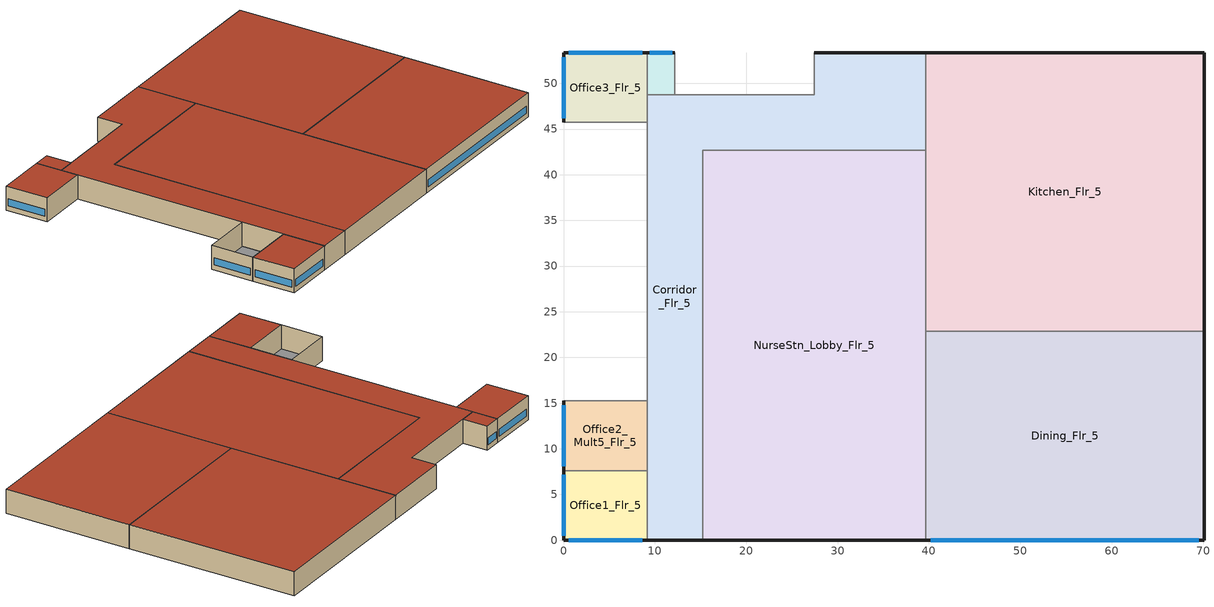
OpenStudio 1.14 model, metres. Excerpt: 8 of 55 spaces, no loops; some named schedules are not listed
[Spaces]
Corridor_Flr_5
 floor adiabatic (Floor Adiabatic construction): 39.62,53.34 39.62,42.67 15.24,42.67 15.24,0 9.14,0 9.14,48.77 27.43,48.77 27.43,53.34 z17.07
 wall outside: 9.14,0 15.24,0 / 39.62,53.34 27.43,53.34 z17.07:21.34
 wall to Kitchen_Flr_5: 39.62,42.67 39.62,53.34 z17.07:21.34
 wall adiabatic (Wall Adiabatic construction): 27.43,53.34 27.43,48.77 9.14,48.77 9.14,0 z17.07:21.34
 wall to NurseStn_Lobby_Flr_5: 15.24,0 15.24,42.67 39.62,42.67 z17.07:21.34
 roof outside: 15.24,0 15.24,42.67 39.62,42.67 39.62,53.34 27.43,53.34 27.43,48.77 9.14,48.77 9.14,0 z21.34
Kitchen_Flr_5
 floor adiabatic (Floor Adiabatic construction): 70.1,53.34 70.1,22.86 39.62,22.86 39.62,53.34 z17.07
 wall outside: 70.1,22.86 70.1,53.34 39.62,53.34 z17.07:21.34
 wall to NurseStn_Lobby_Flr_5: 39.62,42.67 39.62,22.86 z17.07:21.34
 wall to Dining_Flr_5: 39.62,22.86 70.1,22.86 z17.07:21.34
 roof outside: 70.1,22.86 70.1,53.34 39.62,53.34 39.62,22.86 z21.34
NurseStn_Lobby_Flr_5
 floor adiabatic (Floor Adiabatic construction): 39.62,42.67 39.62,0 15.24,0 15.24,42.67 z17.07
 wall outside: 15.24,0 39.62,0 z17.07:21.34
 wall to Dining_Flr_5: 39.62,0 39.62,22.86 z17.07:21.34
 roof outside: 39.62,0 39.62,42.67 15.24,42.67 15.24,0 z21.34
Office1_Flr_5
 floor adiabatic (Floor Adiabatic construction): 9.14,7.62 9.14,0 0,0 0,7.62 z17.07
 wall outside: 0,7.62 0,0 9.14,0 z17.07:21.34
 wall to Office2_Mult5_Flr_5: 9.14,7.62 0,7.62 z17.07:21.34
 wall adiabatic (Wall Adiabatic construction): 9.14,0 9.14,7.62 z17.07:21.34
 window: 0,7.16 0,0.46 / 0.55,0 8.6,0 z17.98:19.2
 roof outside: 9.14,0 9.14,7.62 0,7.62 0,0 z21.34
Office4_Mult6_Flr_5
 floor adiabatic (Floor Adiabatic construction): 12.19,53.34 12.19,48.77 9.14,48.77 9.14,53.34 z17.07
 wall outside: 12.19,53.34 9.14,53.34 z17.07:21.34
 wall adiabatic (Wall Adiabatic construction): 9.14,53.34 9.14,48.77 12.19,48.77 12.19,53.34 z17.07:21.34
 window: 11.88,53.34 9.45,53.34 z17.98:19.2
 roof outside: 12.19,48.77 12.19,53.34 9.14,53.34 9.14,48.77 z21.34
Office3_Flr_5
 floor adiabatic (Floor Adiabatic construction): 9.14,53.34 9.14,45.72 0,45.72 0,53.34 z17.07
 wall outside: 9.14,53.34 0,53.34 0,45.72 z17.07:21.34
 wall adiabatic (Wall Adiabatic construction): 0,45.72 9.14,45.72 9.14,53.34 z17.07:21.34
 window: 0,52.88 0,46.18 / 8.6,53.34 0.55,53.34 z17.98:19.2
 roof outside: 9.14,45.72 9.14,53.34 0,53.34 0,45.72 z21.34
Office2_Mult5_Flr_5
 floor adiabatic (Floor Adiabatic construction): 9.14,15.24 9.14,7.62 0,7.62 0,15.24 z17.07
 wall outside: 0,15.24 0,7.62 z17.07:21.34
 wall adiabatic (Wall Adiabatic construction): 9.14,7.62 9.14,15.24 0,15.24 z17.07:21.34
 window: 0,14.78 0,8.08 z17.98:19.2
Dining_Flr_5
 floor adiabatic (Floor Adiabatic construction): 70.1,22.86 70.1,0 39.62,0 39.62,22.86 z17.07
 wall outside: 39.62,0 70.1,0 70.1,22.86 z17.07:21.34
 window: 40.2,0 69.53,0 z17.98:19.2
 roof outside: 70.1,0 70.1,22.86 39.62,22.86 39.62,0 z21.34
[ClimateZones]
Climate Zone Institution Name 1=ASHRAE; Climate Zone Document Name 1=ANSI/ASHRAE Standard 169; Climate Zone Document Year 1=2006; Climate Zone Value 1=3C; Climate Zone Institution Name 2=CEC; Climate Zone Document Name 2=California Climate Zone Descriptions; Climate Zone Document Year 2=1995
[Building]
90.1-2013-Hospital-ASHRAE 169-3C created: 2018-06-09 02:10:16 -0700: Default Construction Set=90.1-2013 - Hospital - ASHRAE 169-3C; Standards Building Type=Hospital
[Site]
San Francisco Intl Ap_CA_USA: Latitude {deg}=37.62; Longitude {deg}=-122.4; Time Zone {hr}=-8; Elevation {m}=2; Terrain=City
[Site:GroundTemperature:BuildingSurface]
19.527, 19.502, 19.536, 19.598, 20.002, 21.64, 22.225, 22.375, 21.449, 20.121, 19.802, 19.633
[Site:WaterMainsTemperature]
Calculation Method=Correlation; Annual Average Outdoor Air Temperature {C}=13.7833; Maximum Difference In Monthly Average Outdoor Air Temperatures {deltaC}=7.1
[SizingPeriod:DesignDay] Barometric Pressure {Pa}=101301; Sky Clearness=0; Rain Indicator=0; Snow Indicator=0; Day of Month=21; Daylight Saving Time Indicator=0; Humidity Indicating Type=Wetbulb; Dry-Bulb Temperature Range Modifier Type=DefaultMultipliers
Name | Maximum Dry-Bulb Temperature {C} | Daily Dry-Bulb Temperature Range {deltaC} | Humidity Indicating Conditions at Maximum Dry-Bulb | Wind Speed {m/s} | Wind Direction {deg} | Month | Day Type | Solar Model Indicator | ASHRAE Taub | ASHRAE Taud
San Francisco Intl Ap Ann Htg 99.6% Condns DB | 3.8 | 0 | 3.8 | 2.2 | 150 | 1 | WinterDesignDay | ASHRAEClearSky
San Francisco Intl Ap Ann Clg .4% Condns DB=>MWB | 28.3 | 8.5 | 17.2 | 5.9 | 310 | 8 | SummerDesignDay | ASHRAETau | 0.365 | 2.435
[Material:NoMass] Thermal Absorptance=0.9; Solar Absorptance=0.7
Name | Roughness | Thermal Resistance {m2-K/W} | Visible Absorptance
CP02 CARPET PAD | VeryRough | 0.21648 | 0.8
Nonres_Floor_Insulation | MediumSmooth | 2.88292 | 0.7
Typical Insulation R-10.94 | Smooth | 1.92744 | 0.7
Typical Carpet Pad | Smooth | 0.21648 | 0.8
Typical Insulation R-5.74 | Smooth | 1.01115 | 0.7
Typical Insulation R-24.52 | Smooth | 4.31889 | 0.7
Typical Insulation R-0.58 | Smooth | 0.101875 | 0.7
Typical Insulation R-1.15 | Smooth | 0.202527 | 0.7
[Material]
Name | Roughness | Thickness {m} | Conductivity {W/m-K} | Density {kg/m3} | Specific Heat {J/kg-K} | Thermal Absorptance | Solar Absorptance | Visible Absorptance
100mm Normalweight concrete floor | MediumSmooth | 0.1016 | 2.31 | 2322 | 832
G01 13mm gypsum board | Smooth | 0.0127 | 0.16 | 800 | 1090 | 0.9 | 0.7 | 0.5
4 in. Normalweight Concrete Floor | MediumRough | 0.1016 | 2.31 | 2322 | 832 | 0.9 | 0.7 | 0.7
1IN Stucco | Smooth | 0.0253 | 0.6918 | 1858 | 837 | 0.9 | 0.7 | 0.92
8IN CONCRETE HW RefBldg | Rough | 0.2032 | 1.311 | 2240 | 836.8 | 0.9 | 0.7 | 0.7
1/2IN Gypsum | Smooth | 0.0127 | 0.16 | 784.9 | 830 | 0.9 | 0.4 | 0.4
Roof Membrane - Highly Reflective | VeryRough | 0.0095 | 0.16 | 1121.29 | 1460 | 0.75 | 0.45 | 0.7
Metal Roof Surface; F08 Metal surface | Smooth | 0.0008 | 45.28 | 7824 | 500 | 0.9 | 0.7 | 0.7
8 in. Normalweight Concrete Floor | MediumRough | 0.2032 | 2.31 | 2322 | 832 | 0.9 | 0.7 | 0.7
8 in. Concrete Block Basement Wall | MediumRough | 0.2032 | 1.326 | 1842 | 912 | 0.9 | 0.7 | 0.7
G05 25mm wood | MediumSmooth | 0.0254 | 0.15 | 608 | 1630 | 0.9 | 0.5 | 0.5
Std Wood 6inch | MediumSmooth | 0.15 | 0.12 | 540 | 1210 | 0.9 | 0.7 | 0.7
[Construction]
Floor Adiabatic construction: CP02 CARPET PAD, 100mm Normalweight concrete floor, Nonres_Floor_Insulation
Wall Adiabatic construction; Typical Interior Wall: G01 13mm gypsum board, G01 13mm gypsum board
Typical Insulated Exterior Mass Floor R-13.51: Typical Insulation R-10.94, 4 in. Normalweight Concrete Floor, Typical Carpet Pad
Typical Insulated Exterior Mass Wall R-8.13: 1IN Stucco, 8IN CONCRETE HW RefBldg, Typical Insulation R-5.74, 1/2IN Gypsum
Typical IEAD Roof - Highly Reflective R-25.64: Roof Membrane - Highly Reflective, Typical Insulation R-24.52, Metal Roof Surface
Typical Interior Floor: 100mm Normalweight concrete floor, CP02 CARPET PAD
Typical Interior Ceiling: CP02 CARPET PAD, 100mm Normalweight concrete floor
Typical Insulated Carpeted 8in Slab Floor: 8 in. Normalweight Concrete Floor, Typical Carpet Pad
Typical Insulated Basement Mass Wall: 8 in. Concrete Block Basement Wall
U 0.55 SHGC 0.25: Glass_2175_LayerAvg, Gap_1_W_0_0032, Glass_2022F_LayerAvg
Typical Insulated Metal Door R-1.43: F08 Metal surface, Typical Insulation R-0.58
Typical Overhead Door R-2.0: Typical Insulation R-1.15
Window_U_0.55_SHGC_0.35_Skylight_Frame_Width_0.709_in: Glass_2052_LayerAvg, Gap_1_W_0_0038, Glass_2027F_LayerAvg
Typical Interior Window: Clear 3mm
Typical Interior Door; Typical Interior Partition: G05 25mm wood
InteriorFurnishings: Std Wood 6inch
[DefaultConstructionSet]
90.1-2013 - Hospital - ASHRAE 169-3C: Default Exterior Surface Constructions=Default Surface Constructions 1; Default Interior Surface Constructions=Default Surface Constructions 2; Default Ground Contact Surface Constructions=Default Surface Constructions 3; Default Exterior SubSurface Constructions=Default Sub Surface Constructions 1; Default Interior SubSurface Constructions=Default Sub Surface Constructions 2; Interior Partition Construction=Typical Interior Partition
[DefaultSurfaceConstructions]
Name | Floor Construction | Wall Construction | Roof Ceiling Construction
Default Surface Constructions 1 | Typical Insulated Exterior Mass Floor R-13.51 | Typical Insulated Exterior Mass Wall R-8.13 | Typical IEAD Roof - Highly Reflective R-25.64
Default Surface Constructions 2 | Typical Interior Floor | Typical Interior Wall | Typical Interior Ceiling
Default Surface Constructions 3 | Typical Insulated Carpeted 8in Slab Floor | Typical Insulated Basement Mass Wall
[DefaultSubSurfaceConstructions]
Name | Fixed Window Construction | Operable Window Construction | Door Construction | Overhead Door Construction | Skylight Construction | Tubular Daylight Dome Construction | Tubular Daylight Diffuser Construction
Default Sub Surface Constructions 1 | U 0.55 SHGC 0.25 | U 0.55 SHGC 0.25 | Typical Insulated Metal Door R-1.43 | Typical Overhead Door R-2.0 | Window_U_0.55_SHGC_0.35_Skylight_Frame_Width_0.709_in | Typical Interior Window | Typical Interior Window
Default Sub Surface Constructions 2 | Typical Interior Window | Typical Interior Window | Typical Interior Door
[WindowMaterial:Glazing] Optical Data Type=SpectralAverage; Infrared Transmittance at Normal Incidence=0; Back Side Infrared Hemispherical Emissivity=0.84; Dirt Correction Factor for Solar and Visible Transmittance=1; Solar Diffusing=No
Name | Thickness {m} | Solar Transmittance at Normal Incidence | Front Side Solar Reflectance at Normal Incidence | Back Side Solar Reflectance at Normal Incidence | Visible Transmittance at Normal Incidence | Front Side Visible Reflectance at Normal Incidence | Back Side Visible Reflectance at Normal Incidence | Front Side Infrared Hemispherical Emissivity | Conductivity {W/m-K}
Glass_2175_LayerAvg | 0.0086 | 0.167758 | 0.217606 | 0.437978 | 0.416044 | 0.078729 | 0.10654 | 0.84 | 1
Glass_2022F_LayerAvg | 0.0039 | 0.355897 | 0.394095 | 0.265645 | 0.677694 | 0.042734 | 0.05547 | 0.046 | 1
Glass_2052_LayerAvg | 0.00837 | 0.507767 | 0.054228 | 0.0544931 | 0.586833 | 0.05805 | 0.058397 | 0.84 | 1
Glass_2027F_LayerAvg | 0.004 | 0.369744 | 0.470069 | 0.340935 | 0.765222 | 0.0546 | 0.073741 | 0.03675 | 1
Clear 3mm | 0.003 | 0.837 | 0.075 | 0.075 | 0.898 | 0.081 | 0.081 | 0.84 | 0.9
[WindowMaterial:Gas] Gas Type=Air
Name | Thickness {m}
Gap_1_W_0_0032 | 0.0032
Gap_1_W_0_0038 | 0.0038
[Space] Building Story=Building Story 6; Part of Total Floor Area=Yes
Name | Space Type | Thermal Zone
Office1_Flr_5 | Hospital HospitalOfficeFlr5 | Office1_Flr_5 ZN
Corridor_Flr_5 | Hospital Corridor | Corridor_Flr_5 ZN
Kitchen_Flr_5 | Hospital Kitchen | Kitchen_Flr_5 ZN
Office3_Flr_5 | Hospital HospitalOfficeFlr5 | Office3_Flr_5 ZN
Office2_Mult5_Flr_5 | Hospital HospitalOfficeFlr5 | Office2_Mult5_Flr_5 ZN
NurseStn_Lobby_Flr_5 | Hospital NurseStn | NurseStn_Lobby_Flr_5 ZN
Office4_Mult6_Flr_5 | Hospital HospitalOfficeFlr5 | Office4_Mult6_Flr_5 ZN
Dining_Flr_5 | Hospital Dining | Dining_Flr_5 ZN
[SpaceType] Standards Building Type=Hospital
Name | Default Schedule Set | Design Specification Outdoor Air Object | Standards Space Type
Hospital Corridor | Hospital Corridor Schedule Set | Hospital Corridor Ventilation | Corridor
Hospital Dining | Hospital Dining Schedule Set | Hospital Dining Ventilation | Dining
Hospital Kitchen | Hospital Kitchen Schedule Set | Hospital Kitchen Ventilation | Kitchen
Hospital NurseStn | Hospital NurseStn Schedule Set | Hospital NurseStn Ventilation | NurseStn
Hospital HospitalOfficeFlr5 | Hospital HospitalOfficeFlr5 Schedule Set | Hospital HospitalOfficeFlr5 Ventilation | HospitalOfficeFlr5
[People:Definition] Number of People Calculation Method=People/Area; Fraction Radiant=0.3
Name | People per Space Floor Area {person/m2}
Hospital Corridor People Definition | 0.0107639
Hospital Dining People Definition | 0.107639
Hospital HospitalOfficeFlr5 People Definition | 0.0752397
Hospital Kitchen People Definition | 0.0538196
Hospital NurseStn People Definition | 0.0143483
[People] Work Efficiency Schedule=Work Efficiency Schedule; Clothing Insulation Schedule=Clothing Schedule; Air Velocity Schedule=Air Velocity Schedule
Name | People Definition | Space or SpaceType
Hospital Corridor People | Hospital Corridor People Definition | Hospital Corridor
Hospital Dining People | Hospital Dining People Definition | Hospital Dining
Hospital HospitalOfficeFlr5 People | Hospital HospitalOfficeFlr5 People Definition | Hospital HospitalOfficeFlr5
Hospital Kitchen People | Hospital Kitchen People Definition | Hospital Kitchen
Hospital NurseStn People | Hospital NurseStn People Definition | Hospital NurseStn
[Lights:Definition] Design Level Calculation Method=Watts/Area; Fraction Radiant=0.7; Fraction Visible=0.2
Name | Watts per Space Floor Area {W/m2}
Hospital Corridor Lights Definition | 10.6563
Hospital Dining Lights Definition | 6.99654
Hospital HospitalOfficeFlr5 Lights Definition | 8.82641
Hospital Kitchen Lights Definition | 13.0243
Hospital NurseStn Lights Definition | 8.86946
[Lights] Fraction Replaceable=1
Name | Lights Definition | Space or SpaceType
Hospital Corridor Lights | Hospital Corridor Lights Definition | Hospital Corridor
Hospital Dining Lights | Hospital Dining Lights Definition | Hospital Dining
Hospital HospitalOfficeFlr5 Lights | Hospital HospitalOfficeFlr5 Lights Definition | Hospital HospitalOfficeFlr5
Hospital Kitchen Lights | Hospital Kitchen Lights Definition | Hospital Kitchen
Hospital NurseStn Lights | Hospital NurseStn Lights Definition | Hospital NurseStn
[ElectricEquipment:Definition]
Name | Design Level Calculation Method | Watts per Space Floor Area {W/m2} | Fraction Radiant | Design Level {W} | Fraction Latent | Fraction Lost
Hospital Dining Elec Equip Definition; Hospital HospitalOfficeFlr5 Elec Equip Definition | Watts/Area | 10.7639 | 0.5
Hospital Kitchen Elec Equip Definition | Watts/Area | 80.7293 | 0.5
Hospital NurseStn Elec Equip Definition | Watts/Area | 11.1945 | 0.5
Kitchen Electric Equipment Definition1 | EquipmentLevel |  | 0.25 | 915 | 0 | 0
Kitchen Electric Equipment Definition2 | EquipmentLevel |  | 0.25 | 855 | 0 | 0
[ElectricEquipment]
Name | Electric Equipment Definition | Space or SpaceType | Schedule
Hospital Dining Elec Equip | Hospital Dining Elec Equip Definition | Hospital Dining
Hospital HospitalOfficeFlr5 Elec Equip | Hospital HospitalOfficeFlr5 Elec Equip Definition | Hospital HospitalOfficeFlr5
Hospital Kitchen Elec Equip | Hospital Kitchen Elec Equip Definition | Hospital Kitchen
Hospital NurseStn Elec Equip | Hospital NurseStn Elec Equip Definition | Hospital NurseStn
Kitchen_Reach-in-Freezer | Kitchen Electric Equipment Definition1 | Hospital Kitchen | Hospital ALWAYS_ON
Kitchen_Reach-in-Refrigerator | Kitchen Electric Equipment Definition2 | Hospital Kitchen | Hospital ALWAYS_ON
[DesignSpecification:OutdoorAir] Outdoor Air Method=Sum; Outdoor Air Flow per Person {m3/s-person}=0; Outdoor Air Flow Rate {m3/s}=0; Outdoor Air Flow Air Changes per Hour {1/hr}=0
Name | Outdoor Air Flow per Floor Area {m3/s-m2}
Hospital Corridor Ventilation | 0.0003048
Hospital Dining Ventilation | 0.0012954
Hospital HospitalOfficeFlr5 Ventilation | 0.000482346
Hospital Kitchen Ventilation | 0.00365758
Hospital NurseStn Ventilation | 0.000338658
[DefaultScheduleSet] People Activity Level Schedule=Hospital ACTIVITY_SCH; Infiltration Schedule=Hospital INFIL_SCH_PNNL
Name | Number of People Schedule | Lighting Schedule | Electric Equipment Schedule | Gas Equipment Schedule
Hospital Corridor Schedule Set | Hospital BLDG_OCC_EXTD_SCH | Hospital BLDG_LIGHT_CORRIDOR_SCH | Hospital BLDG_EQUIP_SCH
Hospital Dining Schedule Set | Hospital BLDG_OCC_EXTD_SCH | Hospital BLDG_LIGHT_SCH | Hospital BLDG_EQUIP_EXTD_SCH
Hospital HospitalOfficeFlr5 Schedule Set | Hospital BLDG_OCC_SCH | Hospital BLDG_LIGHT_OFFICE_SCH | Hospital BLDG_EQUIP_SCH
Hospital Kitchen Schedule Set | Hospital BLDG_OCC_EXTD_SCH | Hospital BLDG_LIGHT_SCH | Hospital BLDG_EQUIP_EXTD_SCH | Hospital BLDG_EQUIP_EXTD_SCH
Hospital NurseStn Schedule Set | Hospital BLDG_OCC_EXTD_SCH | Hospital BLDG_LIGHT_NURSEFLR234_SCH | Hospital BLDG_EQUIP_EXTD_SCH
[ThermostatSetpoint:DualSetpoint] Heating Setpoint Temperature Schedule=Hospital HTGSETP_SCH; Cooling Setpoint Temperature Schedule=Hospital CLGSETP_SCH
Hospital Kitchen Thermostat 1; Hospital Dining Thermostat 1; Hospital NurseStn Thermostat 3; Hospital HospitalOfficeFlr5 Thermostat 1; Hospital Corridor Thermostat 5; Hospital HospitalOfficeFlr5 Thermostat 2; Hospital HospitalOfficeFlr5 Thermostat 3; Hospital HospitalOfficeFlr5 Thermostat 4
[GasEquipment:Definition]
Hospital Kitchen Gas Equip Definition: Design Level Calculation Method=Watts/Area; Watts per Space Floor Area {W/m2}=161.389; Fraction Radiant=0.5
[GasEquipment]
Hospital Kitchen Gas Equip: Gas Equipment Definition=Hospital Kitchen Gas Equip Definition; Space or SpaceType=Hospital Kitchen
[SpaceInfiltration:DesignFlowRate] Schedule=Hospital INFIL_SCH_PNNL; Design Flow Rate Calculation Method=Flow/ExteriorArea; Constant Term Coefficient=0; Temperature Term Coefficient=0; Velocity Term Coefficient=0.224; Velocity Squared Term Coefficient=0
Name | Space or SpaceType | Flow per Exterior Surface Area {m3/s-m2}
Corridor_Flr_5 Infiltration | Corridor_Flr_5 | 7.66904e-05
Dining_Flr_5 Infiltration | Dining_Flr_5 | 0.000140274
Kitchen_Flr_5 Infiltration | Kitchen_Flr_5 | 0.000124619
NurseStn_Lobby_Flr_5 Infiltration | NurseStn_Lobby_Flr_5 | 5.17915e-05
Office1_Flr_5 Infiltration | Office1_Flr_5 | 0.00028855
Office2_Mult5_Flr_5 Infiltration | Office2_Mult5_Flr_5 | 0.000569253
Office3_Flr_5 Infiltration | Office3_Flr_5 | 0.000288571
Office4_Mult6_Flr_5 Infiltration | Office4_Mult6_Flr_5 | 0.000275003
[InternalMass:Definition]
Internal Mass Definition 1: Construction=InteriorFurnishings; Design Level Calculation Method=SurfaceArea/Area; Surface Area per Space Floor Area=2
[InternalMass] Internal Mass Definition=Internal Mass Definition 1
Name | Space or SpaceType
Dining_Flr_5 Mass | Dining_Flr_5
NurseStn_Lobby_Flr_5 Mass | NurseStn_Lobby_Flr_5
Office1_Flr_5 Mass | Office1_Flr_5
Office2_Mult5_Flr_5 Mass | Office2_Mult5_Flr_5
Office3_Flr_5 Mass | Office3_Flr_5
Office4_Mult6_Flr_5 Mass | Office4_Mult6_Flr_5
Corridor_Flr_5 Mass | Corridor_Flr_5
Kitchen_Flr_5 Mass; Kitchen_Flr_5 Mass 1; Kitchen_Flr_5 Mass 2; Kitchen_Flr_5 Mass 3 | Kitchen_Flr_5
[ThermalZone] Use Ideal Air Loads=No
Kitchen_Flr_5 ZN: Thermostat=Hospital Kitchen Thermostat 1
Dining_Flr_5 ZN: Thermostat=Hospital Dining Thermostat 1
NurseStn_Lobby_Flr_5 ZN: Thermostat=Hospital NurseStn Thermostat 3
Office1_Flr_5 ZN: Thermostat=Hospital HospitalOfficeFlr5 Thermostat 1; Primary Daylighting Control=Office1_Flr_5 Daylt Sensor 1; Fraction of Zone Controlled by Primary Daylighting Control=0.447083; Secondary Daylighting Control=Office1_Flr_5 Daylt Sensor 2; Fraction of Zone Controlled by Secondary Daylighting Control=0.317037
Corridor_Flr_5 ZN: Thermostat=Hospital Corridor Thermostat 5
Office4_Mult6_Flr_5 ZN: Thermostat=Hospital HospitalOfficeFlr5 Thermostat 2; Multiplier=6
Office2_Mult5_Flr_5 ZN: Thermostat=Hospital HospitalOfficeFlr5 Thermostat 3; Multiplier=5
Office3_Flr_5 ZN: Thermostat=Hospital HospitalOfficeFlr5 Thermostat 4; Primary Daylighting Control=Office3_Flr_5 Daylt Sensor 1; Fraction of Zone Controlled by Primary Daylighting Control=0.447139; Secondary Daylighting Control=Office3_Flr_5 Daylt Sensor 2; Fraction of Zone Controlled by Secondary Daylighting Control=0.317059
[Exterior:Lights:Definition]
Name | Design Level {W}
NonDimming Exterior Lights Def | 13088
Fuel equipment 1 Def | 162963
Fuel equipment 2 Def | 501
[Exterior:Lights]
Name | Exterior Lights Definition | Schedule | Control Option
NonDimming Exterior Lights Def | NonDimming Exterior Lights Def | Hospital Exterior_Lgt_ALWAYS_ON | AstronomicalClock
Fuel equipment 1 | Fuel equipment 1 Def | Hospital BLDG_ELEVATORS | ScheduleNameOnly
Fuel equipment 2 | Fuel equipment 2 Def | Hospital ELEV_LIGHT_FAN_SCH_ADD_DF | ScheduleNameOnly
[BuildingStory]
Building Story 6: Nominal Z Coordinate {m}=17.0732
[EnergyManagementSystem:Program]
VAV1OptimumStartProg0: IF DaylightSavings==0 && DayOfWeek>1 && Hour==5 && OAT_1<23.9 && OAT_1>1.7; SET VAV1ClgSch0 = 29.4; SET VAV1HtgSch0 = 15.6; ELSEIF DaylightSavings==0 && DayOfWeek==1 && Hour==7 && OAT_1<23.9 && OAT_1>1.7; SET VAV1ClgSch0 = 29.4; SET VAV1HtgSch0 = 15.6; ELSEIF DaylightSavings==1 && DayOfWeek>1 && Hour==4 && OAT_1<23.9 && OAT_1>1.7; SET VAV1ClgSch0 = 29.4; SET VAV1HtgSch0 = 15.6; ELSEIF DaylightSavings==1 && DayOfWeek==1 && Hour==6 && OAT_1<23.9 && OAT_1>1.7; SET VAV1ClgSch0 = 29.4; SET VAV1HtgSch0 = 15.6; ELSE; SET VAV1ClgSch0 = NULL; SET VAV1HtgSch0 = NULL; ENDIF
VAV2OptimumStartProg0: IF DaylightSavings==0 && DayOfWeek>1 && Hour==5 && OAT_2<23.9 && OAT_2>1.7; SET VAV2ClgSch0 = 29.4; SET VAV2HtgSch0 = 15.6; ELSEIF DaylightSavings==0 && DayOfWeek==1 && Hour==7 && OAT_2<23.9 && OAT_2>1.7; SET VAV2ClgSch0 = 29.4; SET VAV2HtgSch0 = 15.6; ELSEIF DaylightSavings==1 && DayOfWeek>1 && Hour==4 && OAT_2<23.9 && OAT_2>1.7; SET VAV2ClgSch0 = 29.4; SET VAV2HtgSch0 = 15.6; ELSEIF DaylightSavings==1 && DayOfWeek==1 && Hour==6 && OAT_2<23.9 && OAT_2>1.7; SET VAV2ClgSch0 = 29.4; SET VAV2HtgSch0 = 15.6; ELSE; SET VAV2ClgSch0 = NULL; SET VAV2HtgSch0 = NULL; ENDIF
VAVPATRMSOptimumStartProg0: IF DaylightSavings==0 && DayOfWeek>1 && Hour==5 && OAT_3<23.9 && OAT_3>1.7; SET VAVPATRMSClgSch0 = 29.4; SET VAVPATRMSHtgSch0 = 15.6; ELSEIF DaylightSavings==0 && DayOfWeek==1 && Hour==7 && OAT_3<23.9 && OAT_3>1.7; SET VAVPATRMSClgSch0 = 29.4; SET VAVPATRMSHtgSch0 = 15.6; ELSEIF DaylightSavings==1 && DayOfWeek>1 && Hour==4 && OAT_3<23.9 && OAT_3>1.7; SET VAVPATRMSClgSch0 = 29.4; SET VAVPATRMSHtgSch0 = 15.6; ELSEIF DaylightSavings==1 && DayOfWeek==1 && Hour==6 && OAT_3<23.9 && OAT_3>1.7; SET VAVPATRMSClgSch0 = 29.4; SET VAVPATRMSHtgSch0 = 15.6; ELSE; SET VAVPATRMSClgSch0 = NULL; SET VAVPATRMSHtgSch0 = NULL; ENDIF
[EnergyManagementSystem:ProgramCallingManager]
CAVKITCHENOptimumStartCallingManager0: BeginTimestepBeforePredictor; CAVKITCHENOptimumStartProg0
VAV1OptimumStartCallingManager0: BeginTimestepBeforePredictor; VAV1OptimumStartProg0
VAV2OptimumStartCallingManager0: BeginTimestepBeforePredictor; VAV2OptimumStartProg0
VAVPATRMSOptimumStartCallingManager0: BeginTimestepBeforePredictor; VAVPATRMSOptimumStartProg0
[Daylighting:Control] Position Z-Coordinate {m}=17.8352; Illuminance Setpoint {lux}=375; Lighting Control Type=Stepped; Minimum Input Power Fraction for Continuous Dimming Control=0.3; Minimum Light Output Fraction for Continuous Dimming Control=0.2; Number of Stepped Control Steps=3; Probability Lighting will be Reset When Needed in Manual Stepped Control=1; Maximum Allowable Discomfort Glare Index=22
Name | Space | Position X-Coordinate {m} | Position Y-Coordinate {m}
Office1_Flr_5 Daylt Sensor 1 | Office1_Flr_5 | 4.572 | 1.405008
Office1_Flr_5 Daylt Sensor 2 | Office1_Flr_5 | 4.572 | 2.831304
Office3_Flr_5 Daylt Sensor 1 | Office3_Flr_5 | 1.405008 | 49.53
Office3_Flr_5 Daylt Sensor 2 | Office3_Flr_5 | 2.831304 | 49.53
[Schedule:Ruleset]
Hospital INFIL_SCH_PNNL: Default Day Schedule=Hospital INFIL_SCH_PNNL Default; Summer Design Day Schedule=Hospital INFIL_SCH_PNNL Summer Design Day; Winter Design Day Schedule=Hospital INFIL_SCH_PNNL Winter Design Day
